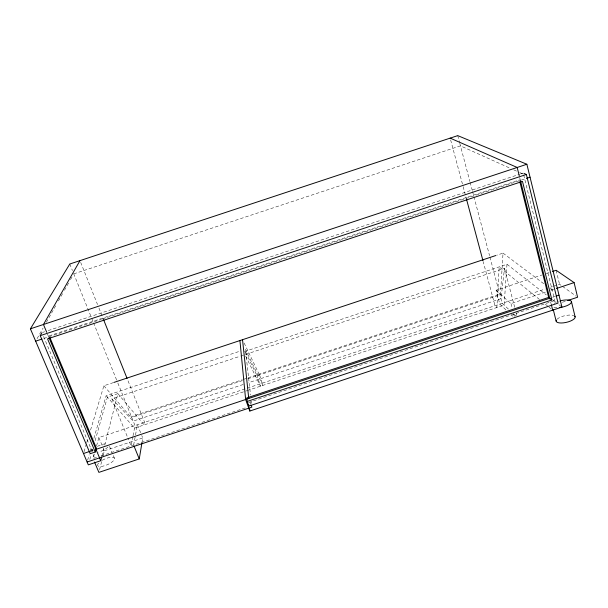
<?xml version="1.0" encoding="UTF-8"?>
<svg xmlns="http://www.w3.org/2000/svg" width="608" height="608" viewBox="0 0 608 608"><rect width="100%" height="100%" fill="white"/><g stroke="black" fill="none" stroke-linecap="round" stroke-linejoin="round"><path stroke-width="0.46" stroke-dasharray="3.04 2.28" d="M247.79 378.799L500.452 294.72L503.029 253.118L496.721 255.216M244.5 351.546L506.981 264.282L504.108 305.094L249.402 389.88M240.662 356.045L504.511 268.318L500.962 298.703L248.581 382.698M141.983 442.533L142.743 437.98L141.748 435.495M133.631 445.094L135.348 435.837M135.523 434.918L137.408 424.734L141.413 434.667M132.871 436.666L131.092 445.938L127.893 438.094M133.046 435.738L134.999 425.539L116.926 380.768M242.41 380.593L131.214 417.597L131.412 416.647L242.212 379.772M99.575 469.672L101.627 461.571M103.223 455.263L104.363 450.764L103.33 448.286M101.924 456.106L103.808 448.757M104.751 445.086L117.906 393.634L107.418 397.123L94.932 441.37M94.316 454.032L93.062 458.607L97.47 457.14M96.581 445.801L98.846 437.57L545.262 288.975M89.84 459.428L91.109 454.913M92.135 451.303L92.644 449.494M90.676 452.101L91.36 449.684L43.404 336.14M87.628 460.203L89.194 454.746M90.235 451.113L91.542 446.568M93.883 438.383L106.142 395.664L239.134 351.447M84.026 451.706L86.48 443.574M86.746 442.677L88.107 438.155M90.562 430.031L103.892 385.768L112.898 382.782M37.05 338.694L43.092 328.031M46.345 322.286L56.574 304.228M58.429 300.945L62.616 293.558M64.471 290.274L68.658 282.895M70.52 279.612L72.838 275.508M505.932 309.844L499.799 304.106L496.105 290.236L541.781 275.036M546.265 273.547L549.845 272.361M243.116 379.476L499.738 294.074L500.452 294.72M243.177 384.499L133.213 421.101L111.895 398.863L239.765 356.349M550.612 287.196L552.391 286.604M553.288 286.307L559.527 284.225L561.784 285.851M248.505 390.184L134.505 428.131L106.142 395.664M496.105 290.236L510.986 303.612L545.65 292.076M550.985 290.297L553.652 289.408M91.36 449.684L93.024 449.13M90.668 451.121L93.366 450.224M552.702 297.266L555.4 296.37M248.429 402.549L554.754 300.534L556.084 301.56M104.363 450.764L142.743 437.98M100.996 455.962L245.427 407.854M562.347 302.298L565.934 301.104M73.773 273.866L460.446 145.852L510.279 168.302M42.826 332.348L44.627 331.748M48.237 330.554L519.62 174.26M520.524 173.964L523.23 173.067M49.18 335.844L519.376 179.915L520.919 180.652M43.761 338.474L101.392 319.36M102.296 319.063L525.54 178.699M513.722 169.852L518.875 172.17M519.734 172.558L523.169 174.108M562.537 286.391L576.095 296.134M503.029 253.118L543.879 283.807M549.928 288.352L552.953 290.624M506.981 264.282L546.334 294.926M553.014 300.132L555.986 302.45M558.957 304.76L561.929 307.07M539.494 299.478L499.176 266.874L496.888 307.496L495.011 305.702L483.246 261.752M545.353 304.22L548.287 306.592M549.024 307.184L551.22 308.963M508.372 309.039L502.185 303.316L489.797 256.584M513.866 314.123L515.934 316.031M511.381 314.952L512.749 316.228M103.892 385.768L131.214 417.597M117.906 393.634L144.202 424.901L144.636 422.332L127.414 379.27M245.655 356.037L260.444 386.209L256.918 374.878L257.032 375.729L244.811 350.611M244.15 343.049L259.449 374.923L259.327 374.08L262.869 385.404L245.427 349.357L250.526 395.025M93.085 454.526L94.521 457.915M47.485 334.096L48.587 336.718M98.846 437.57L102.98 447.465M109.478 446.287L111.94 452.2M113.346 455.582L114.395 458.12M111.895 398.863L127.543 437.22M69.791 264.009L72.443 270.583M73.69 273.668L91.413 317.558M91.762 318.44L93.184 321.951M93.533 322.825L116.576 379.886M80.674 262.398L97.546 304.578M98.952 308.089L103.17 318.638M250.002 401.941L250.937 404.54M450.65 139.962L462.908 185.744M463.152 186.664L466.336 198.565M457.733 135.622L459.542 142.447M459.77 143.298L469.878 181.442M470.121 182.354L472.31 190.608M472.553 191.52L489.554 255.664M504.511 268.318L514.695 307.321M516.116 312.763L516.83 315.484M510.986 303.612L512.172 308.15M513.6 313.599L514.315 316.32M519.696 177.582L520.615 181.268M550.62 301.864L551.084 303.711M523.686 174.899L554.754 300.534M556.115 270.271L559.527 284.225M251.248 401.546L251.461 403.408M107.943 446.986A9.166 3.025 -23.3 0 1 98.694 452.147M92.013 451.98A9.166 3.025 -23.3 0 1 92.576 449.988M97.402 446.394A9.166 3.025 -23.3 0 1 107.532 443.855M102.266 460.271A9.12 3.131 -23.5 0 1 113.757 457.55A9.12 3.131 -23.5 0 1 109.356 463.729A9.12 3.131 -23.5 0 1 98.177 466.024M97.918 465.796A9.12 3.131 -23.5 0 1 98.625 463.06M557.034 319.238A9.728 3.42 -12.9 0 1 565.151 315.628A9.728 3.42 -12.9 0 1 573.785 315.598M556.936 307.732A9.774 3.298 -13.1 0 1 553.227 307.017M554.306 303.354A9.774 3.298 -13.1 0 1 554.929 302.966M555.613 302.594A9.774 3.298 -13.1 0 1 556.335 302.237M558.661 301.325A9.774 3.298 -13.1 0 1 559.474 301.074"/><path stroke-width="0.91" d="M94.521 462.05L98.891 472.378L139.255 458.926L141.839 443.445M239.924 340.564L245.64 399.517L249.812 411.046L561.929 307.07L526.862 164.251L457.733 135.622L69.791 264.009L30.4 328.814L88.312 464.846L100.753 460.704L101.696 457.026M41.929 332.644L40.234 335.662L90.212 453.712L95.243 452.033L96.345 448.028L49.909 337.584M79.975 260.634L43.449 324.49L46.755 332.348M552.535 271.464L556.115 270.271L574.096 282.598L577.6 297.221L567.728 300.504M556.32 288.519L574.096 282.598M247.122 401.455L551.904 299.964L548.652 297.418L246.764 397.936L247.122 401.455L248.801 406.106L558.068 303.103L526.361 174.466L524.012 173.417M83.486 453.515L89.771 451.417M96.056 449.327L549.997 298.171M556.305 296.073L559.003 295.169M87.104 462.019L251.872 407.14L251.248 405.407M30.4 328.814L526.862 164.251M40.234 335.662L526.361 174.466M35.652 341.156L41.96 339.066M526.444 178.402L530.047 177.209M113.795 382.478L495.816 255.52M450.163 138.13L517.18 167.458L519.24 175.742M95.243 452.033L47.561 338.884L522.47 181.389L551.904 299.964M48.959 337.592L100.753 460.704M133.98 445.96L139.255 458.926M103.52 319.512L127.064 378.389M466.579 199.485L483.003 260.832M553.265 309.556L556.145 321.13M520.615 181.268L549.936 299.106M551.312 304.631L552.687 310.148M519.832 181.754L548.652 297.418M571.436 301.614L575.122 316.852M242.539 339.69L248.748 398.483M249.516 408.226L249.812 411.046M248.619 404.328L248.801 406.106M574.811 316.266A9.728 3.42 -12.9 0 1 565.805 322.483A9.728 3.42 -12.9 0 1 556.388 320.044M560.333 300.831A9.774 3.298 -13.1 0 1 571.459 301.994A9.774 3.298 -13.1 0 1 559.679 307.572"/></g></svg>
